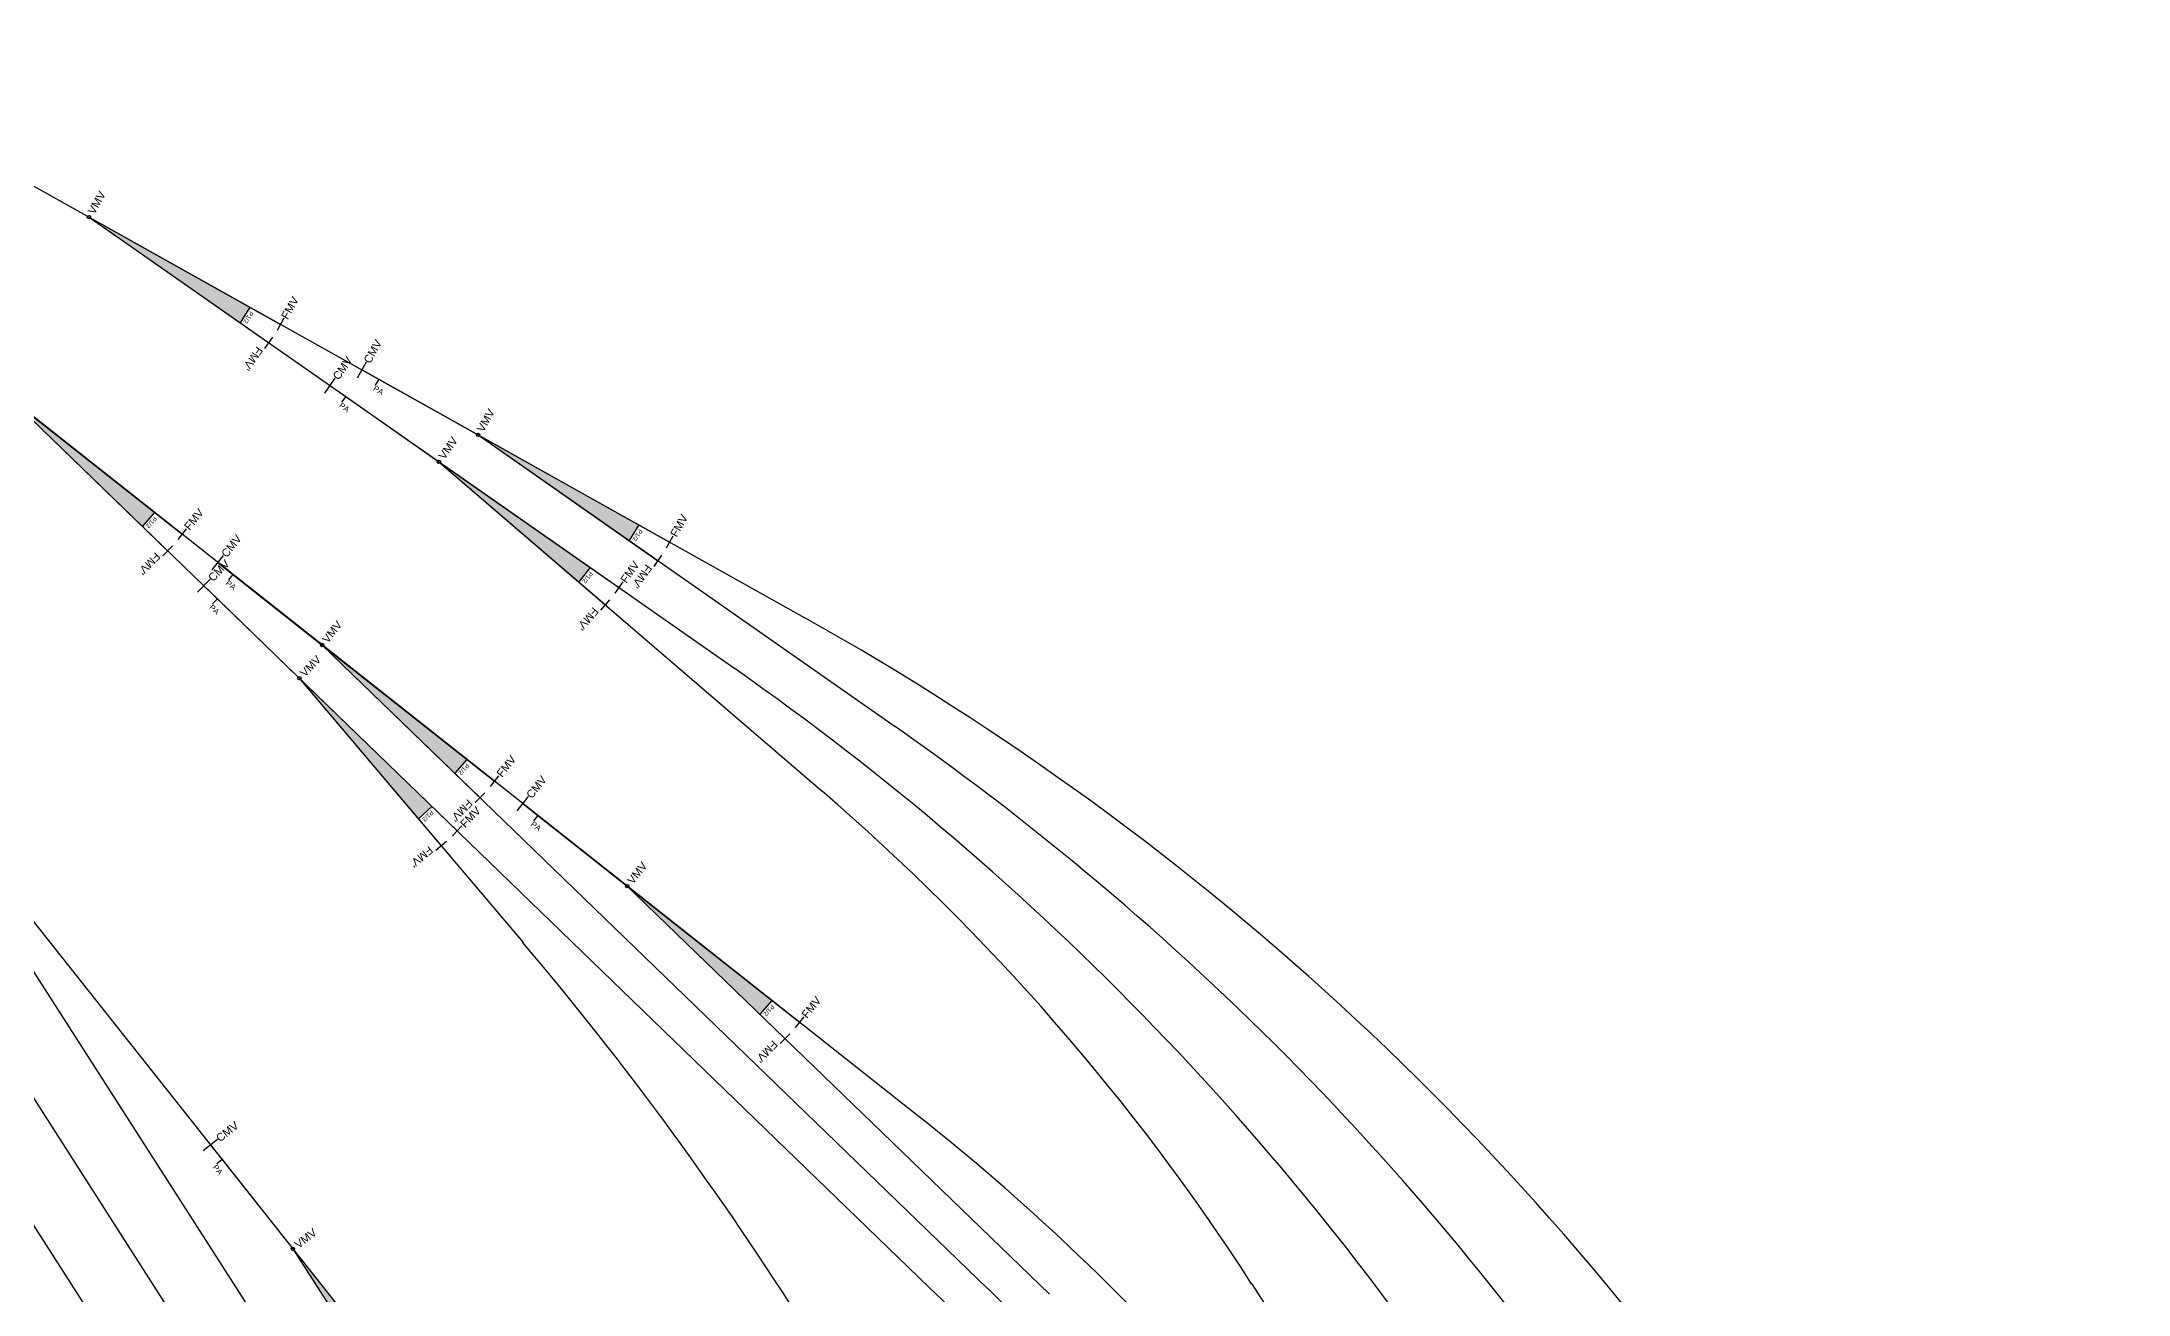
# Model space of a CAD drawing. Header units: metres. Extents: x 307950 to 323604, y 7400965 to 7433979.
# Drawn here: x 308426.4 to 308608.9, y 7433419.4 to 7433529 of the extents above; entities that cross this region are included whole.
import ezdxf
from ezdxf.enums import TextEntityAlignment as Align

# ---------------------------------------------------------------- set-up
doc = ezdxf.new("R2010")
doc.units = ezdxf.units.M
doc.header["$LTSCALE"] = 10
doc.linetypes.add('DASHED2', pattern=[0.375, 0.25, -0.125])
doc.layers.get('0').update_dxf_attribs({"linetype": 'DASHED2'})
doc.layers.add('_LIMITE CONCESS', color=30, linetype='CONC_LINE')
doc.layers.add('ACAD-1C-SEM FOTOS$0$U-HZ-AMV', color=3, linetype='Continuous')
doc.layers.add('_ÁREA REMANESCENTE', color=7, linetype='Continuous', lineweight=25, true_color=0xdb00db)
doc.layers.add('ACAD-1C-SEM FOTOS$0$Jundiai - Layout MRS_v4_2013-mod$0$--Estudo MRS - Alternativa 1', color=2, linetype='Continuous', lineweight=30)
doc.styles.add('ACAD-1C-SEM FOTOS$0$ARIAL', font='arial.ttf')
doc.styles.add('ACAD-1C-SEM FOTOS$0$Jundiai - Layout MRS_v4_2013-mod$0$Standard', font='arial.ttf')
doc.styles.get("Standard").update_dxf_attribs({"font": 'simplex.shx'})
doc.linetypes.add('CONC_LINE', pattern='A,3.5,-0.25,["CONC",Standard,S=0.175,R=0,X=-0.05,Y=-0.1],-0.75', length=4.5)

# ---------------------------------------------------------------- blocks, each defined once
blk = doc.blocks.new('ACAD-1C-SEM FOTOS$0$Jundiai - Layout MRS_v4_2013-mod$0$amv10_ot_dm_e-flat-10')
at = {"layer": 'ACAD-1C-SEM FOTOS$0$Jundiai - Layout MRS_v4_2013-mod$0$--Estudo MRS - Alternativa 1'}
h = blk.add_hatch(color=256, dxfattribs=at)
h.dxf.hatch_style = 1
h.paths.add_polyline_path([(0, 0), (15.52, -4.38), (15.01, -5.9)])
for p, q in [((-11.41, 2.39), (-10.98, 3.93)), ((-11.2, 3.16), (-9.59, 2.71)), ((-9.59, 2.71), (-9.76, 2.13)), ((-9.59, 2.71), (0, 0)), ((0, 0), (18.48, -5.21)), ((0, 0), (17.87, -7.03)), ((15.52, -4.38), (15.01, -5.9)), ((15.52, -4.38), (15.69, -4.42)), ((18.64, -4.63), (18.32, -5.79)), ((15.01, -5.9), (15.17, -5.97)), ((17.65, -7.59), (18.09, -6.47))]:
    blk.add_line(p, q, dxfattribs=at)
blk.add_circle((0, 0), 0.15, dxfattribs=at)
at = {"layer": 'ACAD-1C-SEM FOTOS$0$Jundiai - Layout MRS_v4_2013-mod$0$--Estudo MRS - Alternativa 1', "style": 'ACAD-1C-SEM FOTOS$0$Jundiai - Layout MRS_v4_2013-mod$0$Standard'}
for s, height, rotation, p in [('CMV', 0.7, 74.2521, (-10.62, 3.81)), ('PA', 0.49, 344.2521, (-9.89, 1.66)), ('VMV', 0.7, 74.2521, (0.41, 0.28)), ('FMV', 0.7, 74.2521, (19, -4.7)), ('P1/2', 0.392, 251.2321, (15.61, -4.69)), ("FMV'", 0.7, 248.5274, (16.91, -7.52))]:
    blk.add_text(s, height=height, rotation=rotation, dxfattribs=at).set_placement(p)
blk = doc.blocks.new('ACAD-1C-SEM FOTOS$0$ACAD_Jundiai-plataforma-acucar_Rn_2020 09 10 - GEOFERENCIADO')
at = {"layer": 'ACAD-1C-SEM FOTOS$0$Jundiai - Layout MRS_v4_2013-mod$0$--Estudo MRS - Alternativa 1'}
for p, q in [((308298.85, 7433611.9), (308558.03, 7433285.06)), ((308336.23, 7433564.77), (308469.79, 7433356.63)), ((308416.84, 7433521.29), (308493.14, 7433478.59)), ((308373.6, 7433517.64), (308512.38, 7433301.38)), ((308410.97, 7433470.51), (308549.75, 7433254.25)), ((308448.35, 7433423.38), (308602.91, 7433182.52)), ((308532.23, 7433420.34), (308772.1, 7433049.27))]:
    blk.add_line(p, q, dxfattribs=at)
at = {"layer": 'ACAD-1C-SEM FOTOS$0$Jundiai - Layout MRS_v4_2013-mod$0$--Estudo MRS - Alternativa 1', "lineweight": 30}
for p, q in [((308430.51, 7433513.64), (308487, 7433474.15)), ((308503.03, 7433435.02), (308408.67, 7433509.59)), ((308423.58, 7433497.81), (308504, 7433420.04)), ((308464.55, 7433494.59), (308501.04, 7433469.08)), ((308461.13, 7433492.24), (308494.64, 7433463.43)), ((308450.91, 7433476.21), (308509.16, 7433419.88)), ((308448.91, 7433473.31), (308468.48, 7433450.18)), ((308477.6, 7433455.12), (308514.53, 7433419.41))]:
    blk.add_line(p, q, dxfattribs=at)
at = {"layer": 'ACAD-1C-SEM FOTOS$0$Jundiai - Layout MRS_v4_2013-mod$0$--Estudo MRS - Alternativa 1'}
for centre, radius, start, end in [((308371.05, 7433260.43), 250, 33.345, 60.7666), ((308343.76, 7433269.25), 250, 32.8799, 55.0419), ((308379.04, 7433278.1), 200, 31.5248, 51.686), ((308364.97, 7433276.26), 200, 31.6816, 45.9613), ((308370.14, 7433276.1), 200, 31.6728, 45.9613)]:
    blk.add_arc(centre, radius, start, end, dxfattribs=at)
at = {"layer": 'ACAD-1C-SEM FOTOS$0$Jundiai - Layout MRS_v4_2013-mod$0$--Estudo MRS - Alternativa 1', "lineweight": 30}
for centre, radius, start, end in [((308357.8, 7433264.18), 250, 33.1394, 55.0419), ((308364.27, 7433311.76), 200, 32.8799, 49.3172), ((308239.46, 7433256.4), 300, 32.2069, 40.2366)]:
    blk.add_arc(centre, radius, start, end, dxfattribs=at)
at = {"layer": 'ACAD-1C-SEM FOTOS$0$Jundiai - Layout MRS_v4_2013-mod$0$--Estudo MRS - Alternativa 1'}
for p, rotation in [((308430.51, 7433513.64), 346.5144824418862), ((308423.58, 7433497.81), 337.4338785413841), ((308464.55, 7433494.59), 346.5144824418862), ((308461.13, 7433492.24), 340.7897602048623), ((308450.91, 7433476.21), 337.4338785413841), ((308448.91, 7433473.31), 331.709156334272), ((308410.97, 7433470.51), 324.1618624019073), ((308477.6, 7433455.12), 337.4338785413841), ((308448.35, 7433423.38), 324.1618624019073)]:
    blk.add_blockref('ACAD-1C-SEM FOTOS$0$Jundiai - Layout MRS_v4_2013-mod$0$amv10_ot_dm_e-flat-10', p, dxfattribs=dict(at, rotation=rotation))
blk = doc.blocks.new('ACAD-1C-SEM FOTOS')
blk.add_blockref('ACAD-1C-SEM FOTOS$0$ACAD_Jundiai-plataforma-acucar_Rn_2020 09 10 - GEOFERENCIADO', (0, 0))
at = {"layer": 'ACAD-1C-SEM FOTOS$0$U-HZ-AMV', "style": 'ACAD-1C-SEM FOTOS$0$ARIAL'}
for tag, rotation, p in [('1:18,5', 191.1253, (314938.86, 7432043.11)), ('1:14', 354.9896, (312127.77, 7431887.79)), ('1:14', 181.6957, (312214.8, 7431885.16))]:
    blk.add_attdef(tag, text='', height=2, rotation=rotation, dxfattribs=at).set_placement(p, align=Align.MIDDLE_CENTER)

msp = doc.modelspace()

# ---------------------------------------------------------------- hatches: boundary and pattern name
at = {"layer": '_ÁREA REMANESCENTE'}
h = msp.add_hatch(dxfattribs=at)
h.set_pattern_fill('ANGLE', color=256, scale=0.5)
h.set_pattern_definition([(116.050318, (338658.9906, 7404713.728), (-3.13769244, -1.5337674), [2.54, -0.9525]), (206.050318, (338658.9906, 7404713.728), (1.5337674, -3.13769244), [2.54, -0.9525])])
h.paths.add_polyline_path([(308435.71, 7433193.74), (308421.53, 7433224.87), (308400.54, 7433274.19), (308387.8, 7433302.69), (308384.71, 7433309.69), (308381.37, 7433318.54), (308377.65, 7433328.68), (308375.47, 7433335.12, 0.022326), (308366.93, 7433365.18), (308360.99, 7433386.27, 0.008991), (308356.25, 7433401.79, 0.015238), (308350.69, 7433414.75), (308344.28, 7433427.93), (308336.92, 7433439.79), (308327.55, 7433452.65), (308319.95, 7433461.04), (308293.26, 7433486.69, -0.001875), (308282.26, 7433499.53, 0.001052), (308270.1, 7433514.31), (308260.62, 7433529.14), (308268.41, 7433533.92), (308264.11, 7433540.65), (308262.96, 7433542.35), (308260.01, 7433547.06), (308242.77, 7433573.64), (308232.95, 7433589.42), (308232.55, 7433589.21), (308232.06, 7433588.9), (308229.39, 7433587.22), (308224.32, 7433593.91), (308222.16, 7433595.27), (308211.75, 7433601.97), (308208.2, 7433612.07), (308200.48, 7433607.19), (308199.68, 7433596.46), (308196.73, 7433596.66), (308197.61, 7433610.12), (308206.64, 7433615.83), (308201.23, 7433628.81), (308206.91, 7433632.45), (308090.26, 7433814.37), (308072.77, 7433797.63), (308053.36, 7433781.97, 0.369704), (308051.56, 7433765.81), (308055.52, 7433759.89), (308181.41, 7433571.5), (308197.04, 7433580.48), (308206.7, 7433566.02), (308188.47, 7433557.56), (308175.03, 7433549.3), (308167.24, 7433543.98), (308148.42, 7433532.18), (308146.87, 7433530.97), (308159.29, 7433520.83), (308167.2, 7433514.21), (308183.7, 7433501.16), (308200.36, 7433487.79), (308213.95, 7433476.77), (308230.72, 7433463.36), (308240.93, 7433454.8), (308254.13, 7433444.05), (308267.33, 7433433.53), (308278.77, 7433423.99), (308284.63, 7433419.47), (308232.83, 7433398.49), (308233.54, 7433375.33), (308199.32, 7433362.53), (308195.36, 7433355.63), (308190.37, 7433346.68), (308164.18, 7433296.49), (308280.72, 7433203.82), (308314.99, 7433176.6), (308350.7, 7433148.68), (308396.1, 7433113.12), (308424.35, 7433090.88), (308487.02, 7433041.96), (308522.78, 7433014.69), (308561.84, 7432984.26), (308574.02, 7432974.71), (308595.19, 7432955.27), (308617.74, 7432935.16), (308625.78, 7432927.48), (308625.65, 7432926.77), (308627.8, 7432924.11), (308629.96, 7432921.02), (308639.42, 7432915.3), (308646.22, 7432912.87), (308654.71, 7432910.47), (308662.21, 7432908.63), (308668.81, 7432907.27), (308686.86, 7432926.31), (308758.14, 7432889.31), (308789.1, 7432873.13), (308811.29, 7432861.72), (308834.94, 7432849.93), (308862.99, 7432836.06), (308873.83, 7432858.18), (308892.64, 7432852.43), (308957.19, 7432836.72), (308957.23, 7432836.77), (308909.73, 7432869.14), (308879.53, 7432883.48), (308830.44, 7432906.67), (308789.67, 7432925.67), (308766.77, 7432935.64), (308744.16, 7432946.6), (308729.87, 7432953.56), (308720.77, 7432957.94), (308712.41, 7432962.03), (308649.9, 7432990.74), (308639.93, 7432995.35), (308602.38, 7433012.71), (308593.63, 7433017.24), (308577.88, 7433025.66), (308570.37, 7433029.05, -0.002137), (308555.19, 7433038.25), (308550.27, 7433041.24), (308543.44, 7433046.16), (308536.62, 7433051.08), (308520.76, 7433064.16), (308519.57, 7433066.06), (308496.2, 7433090.12, -0.054759), (308484.01, 7433105.05), (308476.29, 7433115.55), (308467.71, 7433127.2), (308462.15, 7433138.47), (308457.1, 7433148.68), (308451.71, 7433159.61), (308444.29, 7433174.9)])

# ---------------------------------------------------------------- block references
at = {"layer": '_LIMITE CONCESS'}
msp.add_blockref('ACAD-1C-SEM FOTOS', (0, 0), dxfattribs=at)

doc.saveas('drawing.dxf')
